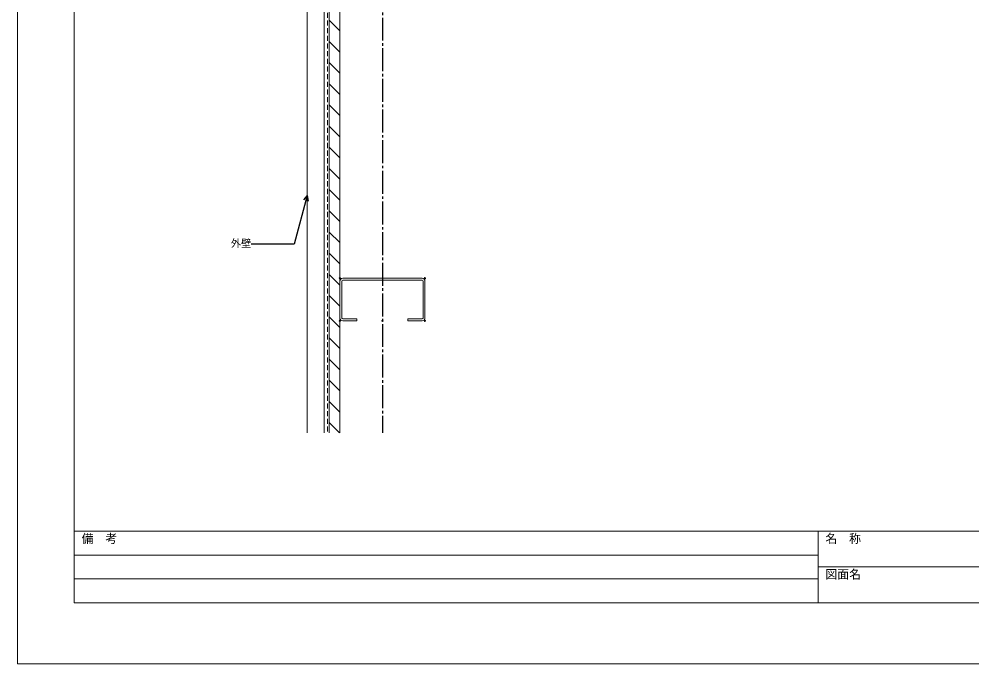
# Model space of a CAD drawing. Units: millimetres at full size, sheet at 1:3; details may follow other scales. Extents: x -1262 to 3778, y -891 to 1036.
# Drawn here: x 1260 to 2381, y -891 to -133 of the extents above; entities that cross this region are included whole.
import ezdxf
from ezdxf.enums import TextEntityAlignment as Align

# ---------------------------------------------------------------- set-up
doc = ezdxf.new("R2010")
doc.units = ezdxf.units.MM
doc.header["$LTSCALE"] = 3
doc.header["$PDMODE"] = 32
doc.header["$PDSIZE"] = 1.5
doc.linetypes.add('CHAIN2', pattern=[12, 9, -1, 1, -1])
doc.linetypes.add('DASHED2', pattern=[3, 2, -1])
for name, color, linetype, lineweight in [('0-0_補助1', 4, 'Continuous', 5), ('0-4_寸法線1', 5, 'Continuous', 25), ('0-6_名称1', 5, 'Continuous', 25), ('0-E_外壁1', 6, 'Continuous', 20), ('2-1_裏貼1', 2, 'Continuous', 18), ('3-9_断熱材1', 4, 'Continuous', 5), ('3-D_防水シート', 3, 'DASHED2', 9), ('4-5_C鋼1', 2, 'Continuous', 18), ('5-B_枠2', 4, 'Continuous', 5)]:
    doc.layers.add(name, color=color, linetype=linetype, lineweight=lineweight)
doc.styles.add('Arial', font='')
doc.styles.add('ＭＳ ゴシック', font='')
doc.styles.get('Arial').set_extended_font_data('Arial')
doc.styles.get('ＭＳ ゴシック').set_extended_font_data('MS Gothic')

msp = doc.modelspace()

# ---------------------------------------------------------------- linework, layer by layer
at = {"layer": '0-0_補助1'}
for p, q in [((1325.353, -735), (3711.647, -735)), ((2199.7, -735), (2199.7, -819)), ((1325.353, -763), (2199.7, -763)), ((2199.7, -777), (3171.647, -777)), ((1325.353, -791), (2199.7, -791)), ((1325.353, -819), (3711.647, -819)), ((3711.647, -819), (1325.353, -819))]:
    msp.add_line(p, q, dxfattribs=at)
msp.add_lwpolyline([(3711.647, 819), (1325.353, 819), (1325.353, -819)], dxfattribs=at)
at = {"layer": '0-4_寸法線1', "linetype": 'CHAIN2'}
msp.add_line((1687.647, 732.477), (1687.647, -619.534), dxfattribs=at)
at = {"layer": '0-6_名称1'}
for q in [(1594.696, -345.408), (1600.492, -346.961)]:
    msp.add_line((1599.147, -340.389), q, dxfattribs=at)
msp.add_lwpolyline([(1599.147, -340.389), (1583.765, -397.793), (1533.347, -397.793)], dxfattribs=at)
at = {"layer": '0-E_外壁1'}
for p, q in [((1599.147, 612.211), (1599.147, -619.534)), ((1619.147, 612.211), (1619.147, -619.534))]:
    msp.add_line(p, q, dxfattribs=at)
at = {"layer": '2-1_裏貼1'}
for p, q in [((1637.647, -146.994), (1625.147, -134.494)), ((1637.647, -171.884), (1625.147, -159.384)), ((1637.647, -196.774), (1625.147, -184.274)), ((1637.647, -221.664), (1625.147, -209.164)), ((1637.647, -246.554), (1625.147, -234.054)), ((1637.647, -271.444), (1625.147, -258.944)), ((1637.647, -296.335), (1625.147, -283.835)), ((1637.647, -321.225), (1625.147, -308.725)), ((1637.647, -346.115), (1625.147, -333.615)), ((1637.647, -371.005), (1625.147, -358.505)), ((1637.647, -395.895), (1625.147, -383.395)), ((1637.647, -420.785), (1625.147, -408.285)), ((1637.647, -445.675), (1625.147, -433.175)), ((1637.647, -470.566), (1625.147, -458.066)), ((1637.647, -495.456), (1625.147, -482.956)), ((1637.647, -520.346), (1625.147, -507.846)), ((1637.647, -545.236), (1625.147, -532.736)), ((1637.647, -570.126), (1625.147, -557.626)), ((1637.647, -595.016), (1625.147, -582.516)), ((1637.274, -619.534), (1625.147, -607.407))]:
    msp.add_line(p, q, dxfattribs=at)
at = {"layer": '3-9_断熱材1'}
for p, q in [((1625.147, 612.211), (1625.147, -619.534)), ((1637.647, 612.211), (1637.647, -619.534))]:
    msp.add_line(p, q, dxfattribs=at)
at = {"layer": '3-D_防水シート'}
msp.add_line((1623.147, 612.211), (1623.147, -619.534), dxfattribs=at)
at = {"layer": '4-5_C鋼1'}
for p, q in [((1637.647, -484.489), (1637.647, -441.089)), ((1639.947, -441.089), (1639.947, -484.489)), ((1640.947, -437.789), (1734.347, -437.789)), ((1734.347, -440.089), (1640.947, -440.089)), ((1735.347, -484.489), (1735.347, -441.089)), ((1737.647, -441.089), (1737.647, -484.489)), ((1734.347, -487.789), (1717.647, -487.789))]:
    msp.add_line(p, q, dxfattribs=at)
for points in [[(1640.947, -485.489), (1657.647, -485.489), (1657.647, -487.789), (1640.947, -487.789)], [(1717.647, -487.789), (1717.647, -485.489), (1734.347, -485.489)]]:
    msp.add_lwpolyline(points, dxfattribs=at)
for centre, radius, start, end in [((1640.947, -441.089), 3.3, 90, 180), ((1640.947, -441.089), 1, 90, 180), ((1734.347, -441.089), 3.3, 0.00004, 90), ((1734.347, -441.089), 1, 0, 90), ((1640.947, -484.489), 3.3, 179.99996, 270), ((1640.947, -484.489), 1, 180, 270), ((1734.347, -484.489), 1, 270, 0), ((1734.347, -484.489), 3.3, 270, 0.00004)]:
    msp.add_arc(centre, radius, start, end, dxfattribs=at)
for p in [(1637.647, -437.789), (1737.647, -437.789), (1637.647, -487.789), (1687.647, -487.789), (1737.647, -487.789)]:
    msp.add_point(p, dxfattribs=at)
at = {"layer": '5-B_枠2'}
msp.add_lwpolyline([(1258.5, 891), (3778.5, 891), (3778.5, -891), (1258.5, -891)], close=True, dxfattribs=at)

# ---------------------------------------------------------------- texts
at = {"layer": '0-0_補助1', "style": 'Arial'}
for s, p in [('備\u3000考', (1334.026, -751.913)), ('名\u3000称', (2208.374, -751.913)), ('図面名', (2208.374, -793.913))]:
    msp.add_text(s, height=10.23, dxfattribs=at).set_placement(p, align=Align.BOTTOM_LEFT)
at = {"layer": '0-6_名称1', "style": 'ＭＳ ゴシック'}
msp.add_text('外壁', height=8.798, dxfattribs=at).set_placement((1509.347, -403.793), align=Align.BOTTOM_LEFT)

doc.saveas('drawing.dxf')
